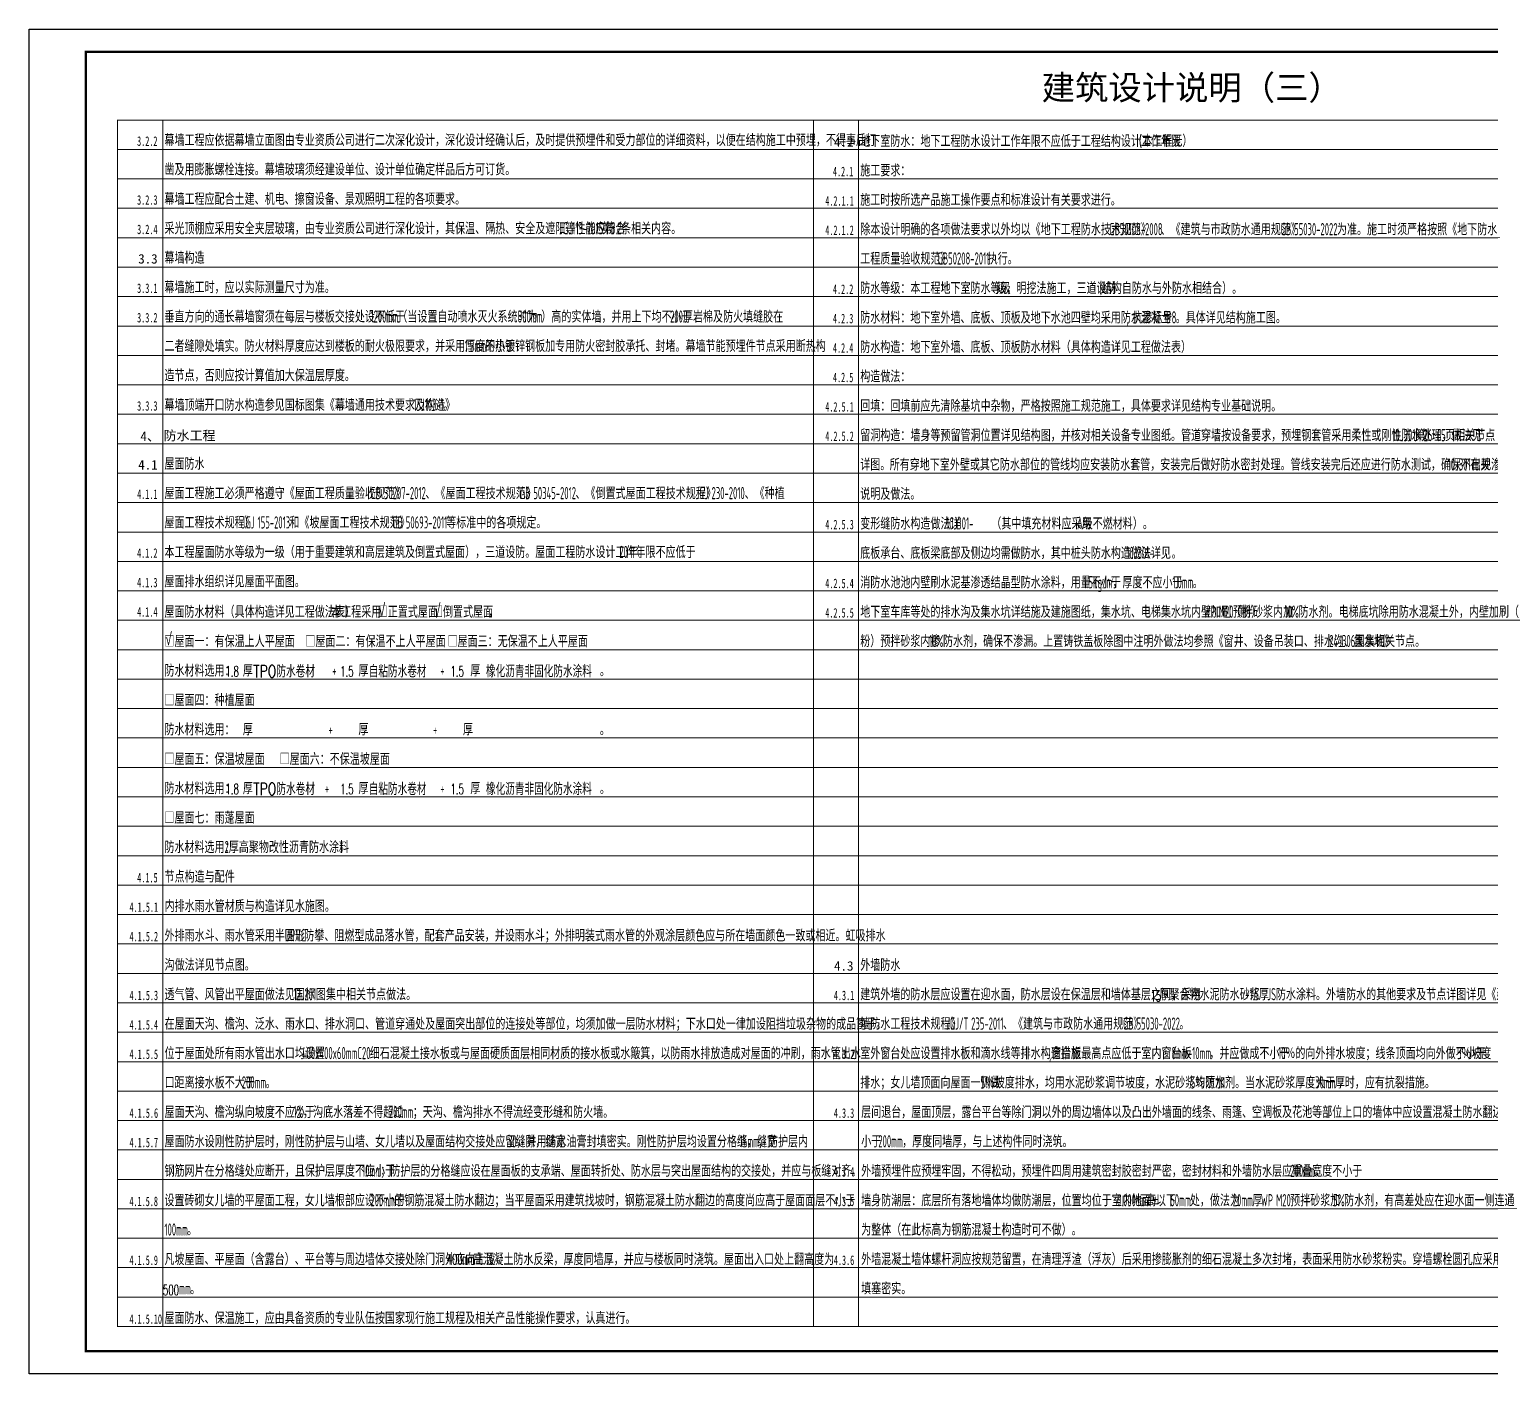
# Model space of a CAD drawing. Header units: millimetres. Extents: x -205444 to 751307, y 179719 to 310340.
# Drawn here: x 88156 to 152715, y 200444 to 259844 of the extents above; entities that cross this region are included whole.
import ezdxf
from ezdxf.enums import TextEntityAlignment as Align

# ---------------------------------------------------------------- set-up
doc = ezdxf.new("R2010")
doc.units = ezdxf.units.MM
doc.header["$LTSCALE"] = 1000
doc.layers.get('0').update_dxf_attribs({"linetype": 'CONTINUOUS'})
for name, color, linetype in [('4', 4, 'CONTINUOUS'), ('BZ_标准图框', 7, 'CONTINUOUS'), ('PUB_TEXT', 7, 'CONTINUOUS'), ('VHSoft_boundary', 7, 'CONTINUOUS'), ('项目信息', 220, 'CONTINUOUS'), ('项目数据', 200, 'CONTINUOUS')]:
    doc.layers.add(name, color=color, linetype=linetype)
for name, color, linetype, lineweight in [('A-ANNO-TABS', 163, 'CONTINUOUS', 13), ('L-说明', 55, 'CONTINUOUS', 13), ('LS-说明分割', 157, 'CONTINUOUS', 9)]:
    doc.layers.add(name, color=color, linetype=linetype, lineweight=lineweight)
doc.styles.add('HT', font='simhei.ttf')
doc.styles.add('hz', font='simplex.shx', dxfattribs={"width": 0.8, "height": 300, "bigfont": 'hztxt.shx'})
doc.styles.get("Standard").update_dxf_attribs({"font": 'GBENOR', "bigfont": 'GBCBIG.shx'})
doc.styles.add('STYLE1', font='simhei.ttf')

# ---------------------------------------------------------------- blocks, each defined once
blk = doc.blocks.new('vhtemplate_标准图框_A1+0.5')
at = {"layer": 'BZ_标准图框'}
blk.add_lwpolyline([(210, 594), (1261, 594), (1261, 0), (210, 0)], close=True, dxfattribs=at)
at = {"layer": 'BZ_标准图框', "const_width": 1}
blk.add_lwpolyline([(1251, 10), (1251, 584), (235, 584), (235, 10)], close=True, dxfattribs=at)
at = {"layer": 'VHSoft_boundary'}
blk.add_lwpolyline([(210, 594), (1261, 594), (1261, 0), (210, 0)], close=True, dxfattribs=at)
at = {"layer": 'BZ_标准图框', "style": 'HT'}
for tag, p in [('审定', (1211, 186.49)), ('审核', (1211, 178.49)), ('工程主持人', (1211, 170.49)), ('专业负责人', (1211, 154.49)), ('校对', (1211, 146.49)), ('设计', (1211, 137.57)), ('制图', (1211, 130.49)), ('图名', (1211, 66.45)), ('1:100', (1223.5, 34.5)), ('设计阶段', (1223.5, 26.45))]:
    blk.add_attdef(tag, text='', height=3, dxfattribs=at).set_placement(p, align=Align.CENTER)
for tag, width, p in [('2025100', 0.88, (1223.5, 121.25)), ('合肥空港经济示范区管理办公室', 0.7, (1223.5, 111.19)), ('新桥机场海关业务用房改造项目设计总承包（2次）', 0.475, (1223.5, 101.2)), ('-', 0.7, (1223.5, 91.31))]:
    blk.add_attdef(tag, text='', height=3.5, dxfattribs=dict(at, width=width)).set_placement(p, align=Align.CENTER)
for tag, p, p2 in [('索引', (1239.79, 50.15), (1248.42, 50.15)), ('图号', (1235.44, 19.04), (1244.06, 19.04))]:
    blk.add_attdef(tag, text='', height=3, dxfattribs=at).set_placement(p, p2, align=Align.FIT)
at = {"layer": 'BZ_标准图框', "style": 'HT', "width": 0.666667}
blk.add_attdef('总图号', text='', height=3, dxfattribs=at).set_placement((1235.44, 12), (1244.06, 12), align=Align.FIT)

msp = doc.modelspace()

# ---------------------------------------------------------------- linework, layer by layer
at = {"layer": 'LS-说明分割'}
for p, q in [((182905.6, 255832.4), (92050.1, 255832.4)), ((92050.1, 202532.4), (92050.1, 255832.4)), ((92055.5, 202532.4), (92055.5, 255832.4)), ((94054.8, 202532.4), (94054.8, 255832.4)), ((122792.4, 202532.4), (122792.4, 255832.4)), ((124791.7, 202532.4), (124791.7, 255832.4)), ((182905.6, 254532.4), (92050.1, 254532.4)), ((182905.6, 253232.4), (92050.1, 253232.4)), ((182905.6, 251932.4), (92050.1, 251932.4)), ((182905.6, 250632.4), (92050.1, 250632.4)), ((182905.6, 249332.4), (92050.1, 249332.4)), ((182905.6, 248032.4), (92050.1, 248032.4)), ((182905.6, 246732.4), (92050.1, 246732.4)), ((182905.6, 245432.4), (92050.1, 245432.4)), ((182905.6, 244132.4), (92050.1, 244132.4)), ((182905.6, 242832.4), (92050.1, 242832.4)), ((182905.6, 241532.4), (92050.1, 241532.4)), ((182905.6, 240232.4), (92050.1, 240232.4)), ((182905.6, 238932.4), (92050.1, 238932.4)), ((182905.6, 237632.4), (92050.1, 237632.4)), ((182905.6, 236332.4), (92050.1, 236332.4)), ((182905.6, 235032.4), (92050.1, 235032.4)), ((182905.6, 233732.4), (92050.1, 233732.4)), ((182905.6, 232432.4), (92050.1, 232432.4)), ((182905.6, 231132.4), (92050.1, 231132.4)), ((182905.6, 229832.4), (92050.1, 229832.4)), ((182905.6, 228532.4), (92050.1, 228532.4)), ((182905.6, 227232.4), (92050.1, 227232.4)), ((182905.6, 225932.4), (92050.1, 225932.4)), ((182905.6, 224632.4), (92050.1, 224632.4)), ((182905.6, 223332.4), (92050.1, 223332.4)), ((182905.6, 222032.4), (92050.1, 222032.4)), ((182905.6, 220732.4), (92050.1, 220732.4)), ((182905.6, 219432.4), (92050.1, 219432.4)), ((182905.6, 218132.4), (92050.1, 218132.4)), ((182905.6, 216832.4), (92050.1, 216832.4)), ((182905.6, 215532.4), (92050.1, 215532.4)), ((182905.6, 214232.4), (92050.1, 214232.4)), ((182905.6, 212932.4), (92050.1, 212932.4)), ((182905.6, 211632.4), (92050.1, 211632.4)), ((182905.6, 210332.4), (92050.1, 210332.4)), ((182905.6, 209032.4), (92050.1, 209032.4)), ((182905.6, 207732.4), (92050.1, 207732.4)), ((182905.6, 206432.4), (92050.1, 206432.4)), ((182905.6, 205132.4), (92050.1, 205132.4)), ((182905.6, 205132.4), (92050.1, 205132.4)), ((182905.6, 203832.4), (92050.1, 203832.4)), ((182905.6, 202532.4), (92050.1, 202532.4))]:
    msp.add_line(p, q, dxfattribs=at)
at = {"layer": 'LS-说明分割', "const_width": 30}
msp.add_lwpolyline([(92050.1, 255832.4), (182905.6, 255832.4), (182905.6, 202532.4), (92050.1, 202532.4)], close=True, dxfattribs=at)

# ---------------------------------------------------------------- block references
at = {"xscale": 100, "yscale": 100, "zscale": 100}
msp.add_blockref('vhtemplate_标准图框_A1+0.5', (67155.7, 200444.2), dxfattribs=at)

# ---------------------------------------------------------------- texts
at = {"style": 'HT'}
for s, p in [('4.2', (123708.3, 254652.4)), ('3.3', (92971.4, 249492)), ('4.1', (92971.4, 240392)), ('4.3', (123708.3, 218252.4))]:
    msp.add_text(s, height=420, dxfattribs=at).set_placement(p)
at = {"layer": '4', "style": 'HT'}
for s, p in [('防水工程', (94090.5, 241686.2)), ('4、', (93068.2, 241651.7))]:
    msp.add_text(s, height=420, dxfattribs=at).set_placement(p)
at = {"layer": 'A-ANNO-TABS', "color": 0, "style": 'STYLE1'}
msp.add_text('建筑设计说明（三）', height=1080, dxfattribs=at).set_placement((132877.6, 256726.4))
at = {"layer": 'L-说明', "style": 'HT', "width": 0.6}
for s, p in [('3.2.2', (92921.4, 254692)), ('4.2.1', (123658.3, 253352.4)), ('3.2.3', (92921.4, 252092)), ('4.2.1.1', (123318.3, 252052.4)), ('3.2.4', (92921.4, 250792)), ('4.2.1.2', (123318.3, 250752.4)), ('3.3.1', (92921.4, 248192)), ('4.2.2', (123658.3, 248152.4)), ('3.3.2', (92921.4, 246892)), ('4.2.3', (123658.3, 246852.4)), ('4.2.4', (123658.3, 245552.4)), ('4.2.5', (123658.3, 244252.4)), ('3.3.3', (92921.4, 242992)), ('4.2.5.1', (123318.3, 242952.4)), ('4.2.5.2', (123318.3, 241652.4)), ('4.1.1', (92921.4, 239092)), ('4.2.5.3', (123318.3, 237752.4)), ('4.1.2', (92921.4, 236492)), ('4.1.3', (92921.4, 235192)), ('4.2.5.4', (123318.3, 235152.4)), ('4.1.4', (92921.4, 233892)), ('4.2.5.5', (123318.3, 233852.4)), ('4.1.5', (92926.8, 222152.4)), ('4.1.5.1', (92586.8, 220852.4)), ('4.1.5.2 ', (92586.8, 219552.4)), ('4.1.5.3 ', (92586.8, 216952.4)), ('4.3.1', (123697.7, 216952.4)), ('4.1.5.4 ', (92586.8, 215652.4)), ('4.1.5.5', (92586.8, 214352.4)), ('4.3.2', (123697.7, 214352.4)), ('4.1.5.6', (92586.8, 211752.4)), ('4.3.3', (123697.7, 211752.4)), ('4.1.5.7', (92586.8, 210452.4)), ('4.3.4', (123697.7, 209152.4)), ('4.1.5.8', (92581.4, 207852.4)), ('4.3.5', (123697.7, 207852.4)), ('4.1.5.9', (92581.4, 205252.4)), ('4.3.6', (123697.7, 205252.4)), ('4.1.5.10', (92581.4, 202652.4))]:
    msp.add_text(s, height=420, dxfattribs=at).set_placement(p)
at = {"layer": 'L-说明'}
for s, height, p in [('幕墙工程应依据幕墙立面图由专业资质公司进行二次深化设计，深化设计经确认后，及时提供预埋件和受力部位的详细资料，以便在结构施工中预埋，不得事后打', 520.851, (94128.2, 254682)), ('凿及用膨胀螺栓连接。幕墙玻璃须经建设单位、设计单位确定样品后方可订货。', 520.851, (94128.2, 253386)), ('施工要求：', 520.85, (124865.1, 253342.4)), ('幕墙工程应配合土建、机电、擦窗设备、景观照明工程的各项要求。', 520.851, (94128.2, 252082)), ('施工时按所选产品施工操作要点和标准设计有关要求进行。', 520.851, (124865.1, 252042.4)), ('采光顶棚应采用安全夹层玻璃，由专业资质公司进行深化设计，其保温、隔热、安全及遮阳等性能应符合', 520.851, (94128.2, 250782)), ('第', 520.9, (113459.1, 250782)), ('条相关内容。', 520.85, (114297.2, 250782)), ('除本设计明确的各项做法要求以外均以《地下工程防水技术规范》', 520.851, (124865.1, 250742.4)), ('、《建筑与市政防水通用规范》', 520.851, (138128.4, 250742.4)), ('为准。施工时须严格按照《地下防水', 520.851, (145920.5, 250742.4)), ('工程质量验收规范》', 520.85, (124865.1, 249446.4)), ('执行。', 520.85, (130491.5, 249446.4)), ('幕墙施工时，应以实际测量尺寸为准。', 520.851, (94128.2, 248182)), ('防水等级：本工程地下室防水等级', 520.851, (124865.1, 248142.4)), ('级，明挖法施工，三道设防', 520.851, (130876.3, 248142.4)), ('结构自防水与外防水相结合）。', 520.851, (135534.1, 248142.4)), ('垂直方向的通长幕墙窗须在每层与楼板交接处设不低于', 520.851, (94128.2, 246882)), ('（当设置自动喷水灭火系统时为', 520.851, (104415.8, 246882)), ('）高的实体墙，并用上下均不小于', 520.851, (110776.9, 246882)), ('厚岩棉及防火填缝胶在', 520.85, (117031.1, 246882)), ('防水材料：地下室外墙、底板、顶板及地下水池四壁均采用防水混凝土', 520.851, (124865.1, 246842.4)), ('抗渗标号', 520.85, (136875.2, 246842.4)), ('。具体详见结构施工图。', 520.851, (138796.8, 246842.4)), ('二者缝隙处填实。防火材料厚度应达到楼板的耐火极限要求，并采用厚度不小于', 520.851, (94128.2, 245586)), ('的热镀锌钢板加专用防火密封胶承托、封堵。幕墙节能预埋件节点采用断热构', 520.851, (108289.4, 245586)), ('防水构造：地下室外墙、底板、顶板防水材料（具体构造详见工程做法表）', 520.851, (124865.1, 245542.4)), ('造节点，否则应按计算值加大保温层厚度。', 520.851, (94128.2, 244290)), ('构造做法：', 520.85, (124865.1, 244242.4)), ('幕墙顶端开口防水构造参见国标图集《幕墙通用技术要求及构造》', 520.851, (94128.2, 242982)), ('回填：回填前应先清除基坑中杂物，严格按照施工规范施工，具体要求详见结构专业基础说明。', 520.851, (124865.1, 242942.4)), ('。', 520.9, (106446.5, 242982)), ('留洞构造：墙身等预留管洞位置详见结构图，并核对相关设备专业图纸。管道穿墙按设备要求，预埋钢套管采用柔性或刚性防水处理，做法见', 520.851, (124865.1, 241642.4)), ('第', 520.9, (149371.3, 241642.4)), ('页相关节点', 520.85, (150695.5, 241642.4)), ('详图。', 520.85, (124865.1, 240346.4)), ('所有穿地下室外壁或其它防水部位的管线均应安装防水套管，安装完后做好防水密封处理。管线安装完后还应进行防水测试，确保不出现渗漏。参见', 520.851, (126164.6, 240346.4)), ('有关', 520.85, (151808.2, 240346.4)), ('屋面工程施工必须严格遵守《屋面工程质量验收规范》', 520.851, (94128.2, 239082)), ('、《屋面工程技术规范》', 520.851, (105657.8, 239082)), ('、《倒置式屋面工程技术规程》', 520.851, (112285.4, 239082)), ('、《种植', 520.85, (119753.5, 239082)), ('说明及做法。', 520.85, (124865.1, 239050.4)), ('屋面工程技术规程》', 520.85, (94128.2, 237786)), ('和《坡屋面工程技术规范》', 520.851, (99646.6, 237786)), ('等标准中的各项规定。', 520.85, (106573.3, 237786)), ('变形缝防水构造做法详', 520.85, (124865.1, 237742.4)), ('（其中填充材料应采用', 520.85, (130654.6, 237742.4)), ('级不燃材料）。', 520.85, (134689.1, 237742.4)), ('本工程屋面防水等级为一级（用于重要建筑和高层建筑及倒置式屋面），三道设防。屋面工程防水设计工作年限不应低于', 520.851, (94128.2, 236482)), ('年。', 520.85, (114601.1, 236482)), ('底板承台、底板梁底部及侧边均需做防水，其中桩头防水构造做法详见', 520.851, (124865.1, 236442.4)), ('。', 520.9, (138616.7, 236442.4)), ('屋面排水组织详见屋面平面图。', 520.851, (94128.2, 235182)), ('消防水池池内壁刷水泥基渗透结晶型防水涂料，用量不小于', 520.851, (124865.1, 235142.4)), ('，厚度不应小于', 520.85, (136003.5, 235142.4)), ('。', 520.9, (139548.6, 235142.4)), ('屋面防水材料（具体构造详见工程做法表）', 520.851, (94128.2, 233842.4)), ('本工程采用', 520.85, (101494.1, 233842.4)), ('□正置式屋面', 520.85, (103551.8, 233842.4)), ('□倒置式屋面', 520.85, (105988.7, 233842.4)), ('，', 520.9, (108425.6, 233842.4)), ('□屋面一：有保温上人平屋面', 520.851, (94128.2, 232542.4)), ('□屋面二：有保温不上人平屋面', 520.851, (100353.2, 232542.4)), ('□屋面三：无保温不上人平屋面', 520.851, (106633.2, 232542.4)), ('防水材料选用：', 520.85, (94128.2, 231246.4)), ('厚', 520.9, (97592.3, 231246.4)), ('厚', 520.9, (102696.4, 231246.4)), ('厚', 520.9, (107638.6, 231246.4)), ('。', 520.9, (113363.7, 231246.4)), ('□屋面四：种植屋面', 520.85, (94128.2, 229942.4)), ('防水材料选用：', 520.85, (94128.2, 228646.4)), ('厚', 520.9, (97592.3, 228646.4)), ('厚', 520.9, (102696.4, 228646.4)), ('厚', 520.9, (107314.6, 228646.4)), ('。', 520.9, (113363.7, 228646.4)), ('□屋面五：保温坡屋面', 520.85, (94128.2, 227342.4)), ('□屋面六：不保温坡屋面', 520.851, (99215.7, 227342.4)), ('防水材料选用：', 520.85, (94128.2, 226046.4)), ('厚', 520.9, (97592.3, 226046.4)), ('厚', 520.9, (102696.4, 226046.4)), ('厚', 520.9, (107638.6, 226046.4)), ('。', 520.9, (113363.7, 226046.4)), ('节点构造与配件', 520.85, (94133.7, 222142.4)), ('内排水雨水管材质与构造详见水施图。', 520.851, (94133.7, 220842.4)), ('外排雨水斗、雨水管采用半圆形', 520.851, (94133.7, 219542.4)), ('防攀、阻燃型成品落水管，配套产品安装，并设雨水斗；外排明装式雨水管的外观涂层颜色应与所在墙面颜色一致或相近。虹吸排水', 520.851, (100305.7, 219542.4)), ('沟做法详见节点图。', 520.85, (94133.7, 218246.4)), ('透气管、风管出平屋面做法见国标', 520.851, (94133.7, 216942.4)), ('图集中相关节点做法。', 520.85, (100819.9, 216942.4)), ('建筑外墙的防水层应设置在迎水面，防水层设在保温层和墙体基层之间，采用', 520.851, (124865.1, 216942.4)), ('厚聚合物水泥防水砂浆', 520.85, (138080.2, 216942.4)), ('厚', 520.9, (142465.7, 216942.4)), ('防水涂料。外墙防水的其他要求及节点详图详见《建筑外', 520.851, (143222.8, 216942.4)), ('在屋面天沟、檐沟、泛水、雨水口、排水洞口、管道穿通处及屋面突出部位的连接处等部位，均须加做一层防水材料；下水口处一律加设阻挡垃圾杂物的成品篦子。', 520.851, (94133.7, 215642.4)), ('墙防水工程技术规程》', 520.85, (124865.1, 215646.4)), ('、《建筑与市政防水通用规范》', 520.851, (131167.6, 215646.4)), ('。', 520.9, (138959.7, 215646.4)), ('位于屋面处所有雨水管出水口均设置', 520.851, (94133.7, 214342.4)), ('细石混凝土接水板或与屋面硬质面层相同材质的接水板或水簸箕，以防雨水排放造成对屋面的冲刷，雨水管出水', 520.851, (103197, 214342.4)), ('室外窗台处应设置排水板和滴水线等排水构造措施', 520.851, (124865.1, 214342.4)), ('窗台板最高点应低于室内窗台板', 520.851, (133300.9, 214342.4)), ('，并应做成不小于', 520.85, (140283, 214342.4)), ('％的向外排水坡度；线条顶面均向外做不小于', 520.851, (143640.2, 214342.4)), ('％坡度', 520.85, (151412.1, 214342.4)), ('口距离接水板不大于', 520.85, (94133.7, 213046.4)), ('。', 520.9, (98599, 213046.4)), ('排水；女儿墙顶面向屋面一侧做', 520.851, (124865.1, 213046.4)), ('％坡度排水，均用水泥砂浆调节坡度，水泥砂浆均须加', 520.851, (130362.2, 213046.4)), ('％防水剂。当水泥砂浆厚度大于', 520.851, (139650.8, 213046.4)), ('厚时，应有抗裂措施。', 520.85, (145822.9, 213046.4)), ('屋面天沟、檐沟纵向坡度不应小于', 520.851, (94133.7, 211742.4)), ('，沟底水落差不得超过', 520.85, (100252.9, 211742.4)), ('；天沟、檐沟排水不得流经变形缝和防火墙。', 520.851, (105097.4, 211742.4)), ('层间退台，屋面顶层，露台平台等除门洞以外的周边墙体以及凸出外墙面的线条、雨篷、空调板及花池等部位上口的墙体中应设置混凝土防水翻边，防水翻边高度应不', 520.851, (124904.5, 211742.4)), ('屋面防水设刚性防护层时，刚性防护层与山墙、女儿墙以及屋面结构交接处应留缝隙，缝宽', 520.851, (94133.7, 210442.4)), ('，并用防水油膏封填密实。刚性防护层均设置分格缝，缝宽', 520.851, (109677.6, 210442.4)), ('；防护层内', 520.85, (120345.5, 210442.4)), ('小于', 520.85, (124904.5, 210446.4)), ('，厚度同墙厚，与上述构件同时浇筑。', 520.851, (126715.8, 210446.4)), ('钢筋网片在分格缝处应断开，且保护层厚度不应小于', 520.851, (94133.7, 209146.4)), ('；防护层的分格缝应设在屋面板的支承端、屋面转折处、防水层与突出屋面结构的交接处，并应与板缝对齐。', 520.851, (103664.1, 209146.4)), ('外墙预埋件应预埋牢固，不得松动，预埋件四周用建筑密封胶密封严密，密封材料和外墙防水层应重叠宽度不小于', 520.851, (124904.5, 209142.4)), ('。', 520.9, (144914.9, 209142.4)), ('设置砖砌女儿墙的平屋面工程，女儿墙根部应设不小于', 520.851, (94128.2, 207842.4)), ('的钢筋混凝土防水翻边；当平屋面采用建筑找坡时，钢筋混凝土防水翻边的高度尚应高于屋面面层不小于', 520.851, (104280.8, 207842.4)), ('墙身防潮层：底层所有落地墙体均做防潮层，位置均位于室内地面±', 520.851, (124904.5, 207842.4)), ('标高以下', 520.85, (137040.6, 207842.4)), ('处，做法为', 520.85, (139421.2, 207842.4)), ('厚', 520.9, (142181, 207842.4)), ('预拌砂浆加', 520.85, (143856.1, 207842.4)), ('防水剂，有高差处应在迎水面一侧连通', 520.851, (146237.9, 207842.4)), ('。', 520.9, (95127.2, 206546.4)), ('为整体（在此标高为钢筋混凝土构造时可不做）。', 520.851, (124904.5, 206546.4)), ('凡坡屋面、平屋面（含露台）、平台等与周边墙体交接处除门洞外应向上设', 520.851, (94128.2, 205242.4)), ('高混凝土防水反梁，厚度同墙厚，并应与楼板同时浇筑。屋面出入口处上翻高度为', 520.851, (107774.1, 205242.4)), ('外墙混凝土墙体螺杆洞应按规范留置，在清理浮渣（浮灰）后采用掺膨胀剂的细石混凝土多次封堵，表面采用防水砂浆粉实。穿墙螺栓圆孔应采用微膨胀水泥砂浆二次', 520.851, (124904.5, 205242.4)), ('。', 520.9, (95262.2, 203946.4)), ('填塞密实。', 520.85, (124904.5, 203946.4)), ('屋面防水、保温施工，应由具备资质的专业队伍按国家现行施工规程及相关产品性能操作要求，认真进行。', 520.851, (94128.2, 202642.4))]:
    msp.add_text(s, height=height, dxfattribs=at).set_placement(p)
at = {"layer": 'L-说明', "color": 1}
msp.add_text('(本工程无）', height=520.85, dxfattribs=at).set_placement((137156.6, 254648.7))
at = {"layer": 'L-说明', "width": 0.6}
for s, height, p in [('JGJ113-2015', 540, (111569.1, 250782)), ('8.2', 540, (113838.2, 250782)), ('GB50108-2008', 540, (135860.4, 250742.4)), ('GB', 540, (143436.5, 250742.4)), ('55030-2022', 540, (144030.5, 250742.4)), ('GB50208-2011', 540, (128277.5, 249446.4)), ('(', 540, (135426.1, 248142.4)), ('1200mm', 540, (103227.8, 246882)), ('800mm', 540, (109723.9, 246882)), ('200', 540, (116464.1, 246882)), ('P8', 540, (138391.8, 246842.4)), (',', 540, (136618.7, 246842.4)), ('1.5mm', 540, (107398.4, 245586)), ('13J103-1', 540, (105123.5, 242982)), ('10J301', 540, (148372.3, 241642.4)), ('26~65', 540, (149750.5, 241642.4)), ('10J301', 540, (150809.2, 240346.4)), ('GB', 540, (103227.8, 239082)), ('50207-2012', 540, (103821.8, 239082)), ('GB', 540, (109828.4, 239082)), ('50345-2012', 540, (110422.4, 239082)), ('JGJ', 540, (117593.5, 239082)), ('230-2010', 540, (118295.5, 239082)), ('JGJ', 540, (97540.6, 237786)), ('155-2013', 540, (98242.6, 237786)), ('GB', 540, (104196.3, 237786)), ('50693-2011', 540, (104790.3, 237786)), ('10J301-', 540, (128656.6, 237742.4)), ('A', 540, (134446.1, 237742.4)), ('20', 540, (114223.1, 236482)), ('10J301-', 540, (136618.7, 236442.4)), ('1.5kg/m', 540, (134723, 235142.4)), ('2', 270, (135938, 235412.4)), ('1.0mm', 540, (138657.6, 235142.4)), ('+', 540, (101535.4, 231246.4)), ('+', 540, (106315.6, 231246.4)), ('+', 540, (101373.4, 228646.4)), ('+', 540, (105991.6, 228646.4)), ('+', 540, (101211.4, 226046.4)), ('+', 540, (106315.6, 226046.4)), ('UPVC', 540, (99441.7, 219542.4)), ('12J201', 540, (99820.9, 216942.4)), ('+1.5', 540, (141871.7, 216942.4)), ('JS', 540, (142844.8, 216942.4)), ('JGJ/T', 540, (128656.6, 215646.4)), ('235-2011', 540, (129763.6, 215646.4)), ('GB', 540, (136475.7, 215646.4)), ('55030-2022', 540, (137069.7, 215646.4)), ('400x400x60mmC20', 540, (100200, 214342.4)), (',', 540, (133206.4, 214342.4)), ('8mm-10mm', 540, (138609, 214342.4)), ('10', 540, (143316.2, 214342.4)), ('5', 540, (151223.1, 214342.4)), ('200mm', 540, (97546, 213046.4)), ('5', 540, (130173.2, 213046.4)), ('5', 540, (139461.8, 213046.4)), ('30mm', 540, (144958.9, 213046.4)), ('1%', 540, (99820.9, 211742.4)), ('200mm', 540, (104044.4, 211742.4)), ('30', 540, (109299.6, 210442.4)), ('15mm', 540, (119535.5, 210442.4)), ('200mm', 540, (125662.8, 210446.4)), ('10mm', 540, (102854.1, 209146.4)), ('200mm', 540, (143861.9, 209142.4)), ('200mm', 540, (103227.8, 207842.4)), ('0.000', 540, (136203.6, 207842.4)), ('60mm', 540, (138557.2, 207842.4)), ('20mm', 540, (141317, 207842.4)), ('WP', 540, (142560.1, 207842.4)), ('M20', 540, (143235.1, 207842.4)), ('5%', 540, (145751.9, 207842.4)), ('100mm', 540, (94128.2, 206546.4)), ('mm', 540, (107288.1, 205242.4)), ('mm', 540, (94776.2, 203946.4))]:
    msp.add_text(s, height=height, dxfattribs=at).set_placement(p)
at = {"layer": 'L-说明', "color": 2}
for s, height, p in [('地下室车库等处的排水沟及集水坑详结施及建施图纸，集水坑、电梯集水坑内壁加刷（粉）', 520.851, (124865.1, 233842.4)), ('预拌砂浆内加', 520.85, (141327.1, 233842.4)), ('防水剂。电梯底坑除用防水混凝土外，内壁加刷（', 520.851, (144223, 233842.4)), ('粉）预拌砂浆内掺', 520.85, (124865.1, 232546.4)), ('防水剂，确保不渗漏。上置铸铁盖板除图中注明外做法均参照《窗井、设备吊装口、排水沟、集水坑》', 520.851, (128519.3, 232546.4)), ('图集相关节点。', 520.85, (146715, 232546.4))]:
    msp.add_text(s, height=height, dxfattribs=at).set_placement(p)
at = {"layer": 'L-说明', "color": 2, "width": 0.6}
for s, p in [('WP', (140031.1, 233842.4)), ('M20', (140706.1, 233842.4)), ('10%', (143602, 233842.4)), ('10%', (127898.3, 232546.4)), ('24J306', (145581, 232546.4))]:
    msp.add_text(s, height=540, dxfattribs=at).set_placement(p)
at = {"layer": 'PUB_TEXT'}
for s, height, p in [('地下室防水：地下工程防水设计工作年限不应低于工程结构设计工作年限', 520.851, (124865.1, 254642.4)), ('幕墙构造', 520.85, (94128.2, 249482)), ('屋面防水', 520.85, (94128.2, 240382)), ('外墙防水', 520.85, (124865.1, 218242.4))]:
    msp.add_text(s, height=height, dxfattribs=at).set_placement(p)
at = {"layer": '项目信息', "style": 'hz', "width": 0.75}
for s, p in [('TPO防水卷材', (98049.3, 231210.4)), ('自粘防水卷材', (103152.7, 231210.4)), ('橡化沥青非固化防水涂料  ', (108329.8, 231210.4)), ('TPO防水卷材', (98049.3, 226010.4)), ('自粘防水卷材', (103152.7, 226010.4)), ('橡化沥青非固化防水涂料  ', (108329.8, 226010.4))]:
    msp.add_text(s, height=540, dxfattribs=at).set_placement(p)
at = {"layer": '项目信息'}
for s, height, p in [('□屋面七：雨蓬屋面', 520.85, (94128.2, 224742.4)), ('厚高聚物改性沥青防水涂料', 520.851, (96971.3, 223446.4)), ('防水材料选用：', 520.85, (94128.2, 223446.4)), ('。', 520.9, (101845.1, 223446.4))]:
    msp.add_text(s, height=height, dxfattribs=at).set_placement(p)
at = {"layer": '项目信息', "width": 0.6}
msp.add_text('2', height=540, dxfattribs=at).set_placement((96782.3, 223446.4))
at = {"layer": '项目数据', "style": 'hz'}
for s, height, width, p in [('√', 540, 0.75, (103584.4, 233918.1)), ('√', 540, 0.75, (106030.3, 233918.1)), ('√', 540, 0.75, (94162.7, 232633.4)), ('1.8', 461.7, 0.6, (96824.9, 231244.3)), ('1.5', 461.7, 0.6, (101891.6, 231244.3)), ('1.5', 461.7, 0.6, (106764.5, 231244.3)), ('1.8', 461.7, 0.6, (96824.9, 226044.3)), ('1.5', 461.7, 0.6, (101891.6, 226044.3)), ('1.5', 461.7, 0.6, (106764.5, 226044.3)), ('15', 461.7, 0.6, (137683.3, 216894.3)), ('400', 461.7, 0.6, (106590.9, 205272.9)), ('500', 461.7, 0.6, (94060.9, 203916.3))]:
    msp.add_text(s, height=height, dxfattribs=dict(at, width=width)).set_placement(p)

doc.saveas('drawing.dxf')
